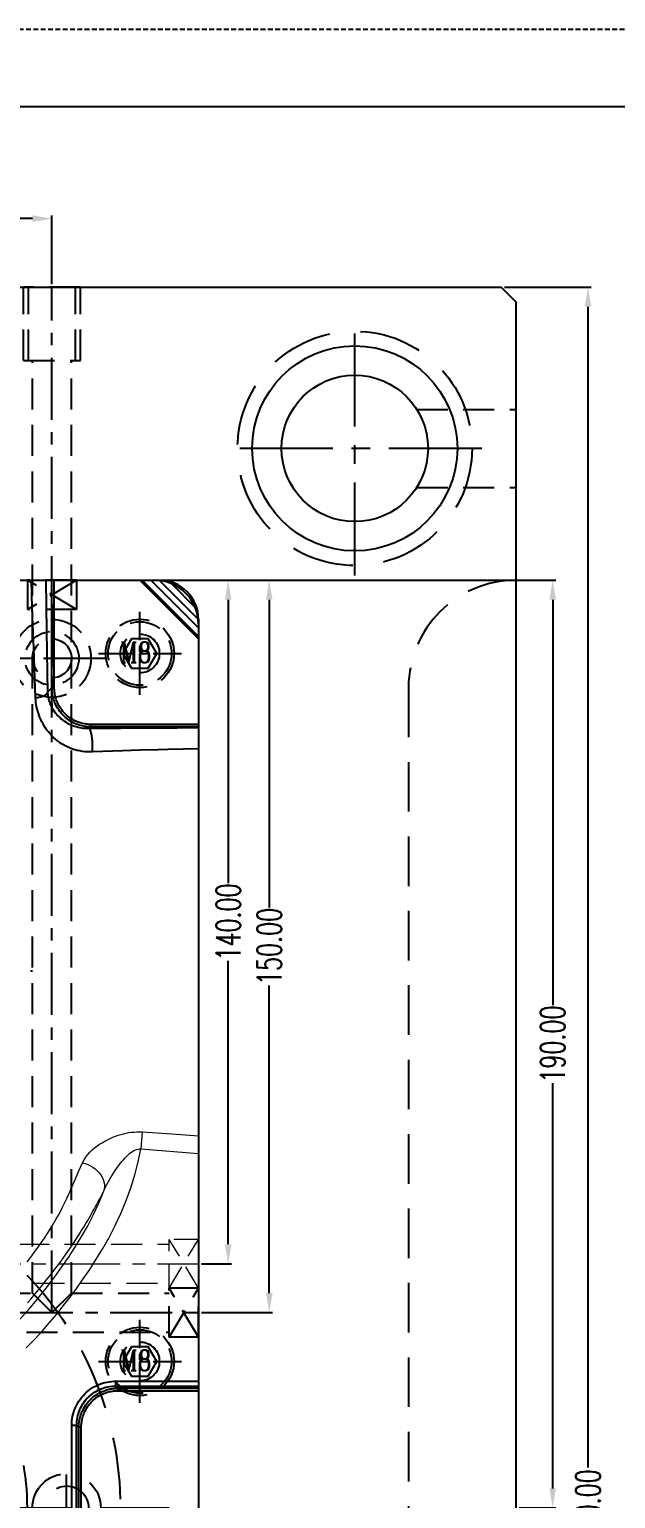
# Model space of a CAD drawing. Header units: inches. Extents: x 143011 to 144494, y -46023 to -44974.
# Drawn here: x 144206 to 144326.1, y -45274.5 to -44973.6 of the extents above; entities that cross this region are included whole.
import ezdxf

# ---------------------------------------------------------------- set-up
doc = ezdxf.new("R2010")
doc.units = ezdxf.units.IN
doc.header["$LTSCALE"] = 2
doc.header["$MEASUREMENT"] = 0
doc.header["$PDMODE"] = 3
doc.header["$PDSIZE"] = 0.3125
for name, pattern in [('ACAD_ISO08W100', [36, 24, -3, 6, -3]), ('CENTER', [50.8, 31.75, -6.35, 6.35, -6.35]), ('CENTER2', [1.125, 0.75, -0.125, 0.125, -0.125]), ('DASHED', [0.75, 0.5, -0.25]), ('HIDDEN', [9.525, 6.35, -3.175])]:
    doc.linetypes.add(name, pattern=pattern)
doc.layers.get('0').update_dxf_attribs({"linetype": 'CONTINUOUS'})
doc.layers.get('Defpoints').update_dxf_attribs({"linetype": 'CONTINUOUS'})
for name, color, linetype in [('A', 7, 'CONTINUOUS'), ('CAV-COR', 1, 'CONTINUOUS'), ('cen', 1, 'CENTER'), ('CL', 1, 'ACAD_ISO08W100'), ('DEFAULT_1', 7, 'CENTER'), ('hidden', 4, 'HIDDEN'), ('JIZUI', 7, 'CONTINUOUS'), ('SCREW', 52, 'HIDDEN'), ('wr2', 41, 'DASHED')]:
    doc.layers.add(name, color=color, linetype=linetype)
for name, color, linetype, lineweight in [('dim', 3, 'CONTINUOUS', 15), ('PRODUCT', 1, 'CONTINUOUS', 15), ('WR', 122, 'HIDDEN', 18), ('枕位', 75, 'CONTINUOUS', 15)]:
    doc.layers.add(name, color=color, linetype=linetype, lineweight=lineweight)
doc.styles.add('ROMANC', font='romanc', dxfattribs={"width": 0.6, "height": 1})
doc.styles.get("Standard").update_dxf_attribs({"font": 'txt.shx', "width": 0.67})
doc.dimstyles.new('2.00', dxfattribs={"dimtxt": 5, "dimasz": 4, "dimexe": 0.666, "dimexo": 0.626, "dimgap": 1, "dimtad": 0, "dimzin": 0, "dimdsep": 46, "dimtxsty": 'Standard', "dimcen": 0.09, "dimclrd": 3, "dimclre": 3, "dimclrt": 7, "dimazin": 0, "dimtfac": 1, "dimtofl": 0, "dimtmove": 0, "dimatfit": 0, "dimfxl": 0, "dimtolj": 1, "dimtzin": 0, "dimarcsym": 0})

# ---------------------------------------------------------------- blocks, each defined once
blk = doc.blocks.new('*D34466')
at = {"layer": 'Defpoints', "color": 0}
for p in [(144223.66, -45086.42), (144313.18, -45086.42), (144305.66, -45276.42)]:
    blk.add_point(p, dxfattribs=at)
at = {"layer": 'dim', "color": 3, "linetype": 'ByBlock', "lineweight": -2}
for p, q in [((144224.29, -45086.42), (144313.85, -45086.42)), ((144313.18, -45090.42), (144313.18, -45173.44)), ((144313.18, -45272.42), (144313.18, -45189.4)), ((144306.29, -45276.42), (144313.85, -45276.42))]:
    blk.add_line(p, q, dxfattribs=at)
at = {"layer": 'dim', "color": 3, "linetype": 'ByBlock'}
for points in [[(144313.85, -45090.42), (144312.52, -45090.42), (144313.18, -45086.42)], [(144312.52, -45272.42), (144313.85, -45272.42), (144313.18, -45276.42)]]:
    blk.add_solid(points, dxfattribs=at)
at = {"layer": 'dim', "color": 7, "linetype": 'ByBlock', "insert": (144313.18, -45181.42), "char_height": 5, "attachment_point": 5, "rotation": 90}
blk.add_mtext('\\A1;190.00', dxfattribs=at)
blk = doc.blocks.new('*D34467')
at = {"layer": 'Defpoints', "color": 0}
for p in [(144302.66, -45026.42), (144320.41, -45026.42), (144302.66, -45526.42)]:
    blk.add_point(p, dxfattribs=at)
at = {"layer": 'dim', "color": 3, "linetype": 'ByBlock', "lineweight": -2}
for p, q in [((144303.29, -45026.42), (144321.07, -45026.42)), ((144320.41, -45030.42), (144320.41, -45268.16)), ((144320.41, -45522.42), (144320.41, -45284.68)), ((144303.29, -45526.42), (144321.07, -45526.42))]:
    blk.add_line(p, q, dxfattribs=at)
at = {"layer": 'dim', "color": 3, "linetype": 'ByBlock'}
for points in [[(144321.07, -45030.42), (144319.74, -45030.42), (144320.41, -45026.42)], [(144319.74, -45522.42), (144321.07, -45522.42), (144320.41, -45526.42)]]:
    blk.add_solid(points, dxfattribs=at)
at = {"layer": 'dim', "color": 7, "linetype": 'ByBlock', "insert": (144320.41, -45276.42), "char_height": 5, "attachment_point": 5, "rotation": 90}
blk.add_mtext('\\A1;500.00', dxfattribs=at)
blk = doc.blocks.new('20160719.171012')
at = {"linetype": 'HIDDEN'}
for centre, radius in [((0, -1.6), 69), ((0, 56.4), 7), ((0, 56.4), 4.5), ((0, -1.6), 49.9), ((0, -1.6), 47), ((0, -1.6), 39), ((0, -1.6), 13.44), ((-58, -1.6), 7), ((58, -1.6), 7), ((-58, -1.6), 4.5), ((58, -1.6), 4.5), ((0, -59.6), 7), ((0, -59.6), 4.5)]:
    blk.add_circle(centre, radius, dxfattribs=at)
at = {"layer": 'CL', "linetype": 'ACAD_ISO08W100'}
for p, q in [((0, -80.6), (0, 77.4)), ((-79, -1.6), (79, -1.6))]:
    blk.add_line(p, q, dxfattribs=at)
at = {"layer": 'JIZUI', "linetype": 'CENTER2', "ltscale": 10}
for p, q in [((-9.13, 56.4), (8.91, 56.4)), ((-58, -9.76), (-58, 6.1)), ((58, -9.76), (58, 6.1)), ((-9.13, -59.6), (8.91, -59.6))]:
    blk.add_line(p, q, dxfattribs=at)
at = {"layer": 'JIZUI'}
for radius in [8, 1.6]:
    blk.add_circle((0, -1.6), radius, dxfattribs=at)
blk = doc.blocks.new('20160804.135220')
at = {"layer": 'SCREW', "linetype": 'CENTER2', "ltscale": 5}
for p, q in [((0, -8.5), (0, 8.5)), ((-8.5, 0), (8.5, 0))]:
    blk.add_line(p, q, dxfattribs=at)
at = {"layer": 'SCREW'}
blk.add_lwpolyline([(-1.73, 3), (-3.46, 0), (-1.73, -3), (1.73, -3), (3.46, 0), (1.73, 3)], close=True, dxfattribs=at)
at = {"layer": 'SCREW', "ltscale": 0.5}
for radius in [7, 6.5, 4]:
    blk.add_circle((0, 0), radius, dxfattribs=at)
at = {"layer": 'dim', "style": 'ROMANC', "width": 0.8}
blk.add_text('M8', height=4.186, dxfattribs=at).set_placement((-4.07, -1.86))
blk = doc.blocks.new('*D37709')
at = {"layer": 'Defpoints', "color": 0}
for p in [(144210.66, -45012.36), (144155.66, -45025.79), (144210.66, -45026.42)]:
    blk.add_point(p, dxfattribs=at)
at = {"layer": 'dim', "color": 3, "linetype": 'ByBlock', "lineweight": -2}
for p, q in [((144155.66, -45025.17), (144155.66, -45011.69)), ((144159.66, -45012.36), (144176.02, -45012.36)), ((144206.66, -45012.36), (144190.3, -45012.36)), ((144210.66, -45025.79), (144210.66, -45011.69))]:
    blk.add_line(p, q, dxfattribs=at)
at = {"layer": 'dim', "color": 3, "linetype": 'ByBlock'}
for points in [[(144159.66, -45011.69), (144159.66, -45013.02), (144155.66, -45012.36)], [(144206.66, -45013.02), (144206.66, -45011.69), (144210.66, -45012.36)]]:
    blk.add_solid(points, dxfattribs=at)
at = {"layer": 'dim', "color": 7, "linetype": 'ByBlock', "insert": (144183.16, -45012.36), "char_height": 5, "attachment_point": 5}
blk.add_mtext('\\A1;55.00', dxfattribs=at)
blk = doc.blocks.new('*D37710')
at = {"layer": 'Defpoints', "color": 0}
for p in [(144228.66, -45086.42), (144240.66, -45226.42), (144246.75, -45226.42)]:
    blk.add_point(p, dxfattribs=at)
at = {"layer": 'dim', "color": 3, "linetype": 'ByBlock', "lineweight": -2}
for p, q in [((144229.29, -45086.42), (144247.41, -45086.42)), ((144246.75, -45090.42), (144246.75, -45148.44)), ((144246.75, -45222.42), (144246.75, -45164.4)), ((144241.29, -45226.42), (144247.41, -45226.42))]:
    blk.add_line(p, q, dxfattribs=at)
at = {"layer": 'dim', "color": 3, "linetype": 'ByBlock'}
for points in [[(144247.41, -45090.42), (144246.08, -45090.42), (144246.75, -45086.42)], [(144246.08, -45222.42), (144247.41, -45222.42), (144246.75, -45226.42)]]:
    blk.add_solid(points, dxfattribs=at)
at = {"layer": 'dim', "color": 7, "linetype": 'ByBlock', "insert": (144246.75, -45156.42), "char_height": 5, "attachment_point": 5, "rotation": 90}
blk.add_mtext('\\A1;140.00', dxfattribs=at)
blk = doc.blocks.new('*D37717')
at = {"layer": 'Defpoints', "color": 0}
for p in [(144228.66, -45086.42), (144240.66, -45236.42), (144255.15, -45236.42)]:
    blk.add_point(p, dxfattribs=at)
at = {"layer": 'dim', "color": 3, "linetype": 'ByBlock', "lineweight": -2}
for p, q in [((144229.29, -45086.42), (144255.82, -45086.42)), ((144255.15, -45090.42), (144255.15, -45153.44)), ((144255.15, -45232.42), (144255.15, -45169.4)), ((144241.29, -45236.42), (144255.82, -45236.42))]:
    blk.add_line(p, q, dxfattribs=at)
at = {"layer": 'dim', "color": 3, "linetype": 'ByBlock'}
for points in [[(144255.82, -45090.42), (144254.49, -45090.42), (144255.15, -45086.42)], [(144254.49, -45232.42), (144255.82, -45232.42), (144255.15, -45236.42)]]:
    blk.add_solid(points, dxfattribs=at)
at = {"layer": 'dim', "color": 7, "linetype": 'ByBlock', "insert": (144255.15, -45161.42), "char_height": 5, "attachment_point": 5, "rotation": 90}
blk.add_mtext('\\A1;150.00', dxfattribs=at)
blk = doc.blocks.new('20160901.140447')
at = {"layer": 'wr2', "linetype": 'CENTER', "ltscale": 0.2}
for p, q in [((0, -11), (0, 11)), ((-11, 0), (11, 0))]:
    blk.add_line(p, q, dxfattribs=at)
at = {"layer": 'wr2', "linetype": 'HIDDEN', "ltscale": 0.5}
for radius in [8, 5.5, 4]:
    blk.add_circle((0, 0), radius, dxfattribs=at)
blk = doc.blocks.new('20160901.140739')
at = {"layer": 'wr2', "linetype": 'HIDDEN', "ltscale": 0.5}
for p, q in [((-39.79, 7.56), (-45.79, -2.44)), ((-45.79, 7.56), (-39.79, -2.44)), ((-45.79, 7.56), (-39.79, 7.56)), ((-45.79, 7.56), (-45.79, -2.44)), ((-39.79, 7.56), (-39.79, -2.44)), ((94.21, 6.56), (-39.79, 6.56)), ((95.64, 3.99), (94.21, 6.56)), ((95.64, 3.99), (90.21, -1.44)), ((98.21, 2.56), (95.64, 3.99)), ((98.21, 2.56), (94.21, 2.56)), ((98.21, 2.56), (98.21, -192.44)), ((-45.79, -2.44), (-39.79, -2.44)), ((-19.79, -1.44), (-39.79, -1.44)), ((-19.79, -1.44), (-19.79, -192.44)), ((-11.79, -1.44), (-11.79, -192.44)), ((90.21, -1.44), (-11.79, -1.44)), ((90.21, -1.44), (90.21, -192.44)), ((-20.79, -141.44), (-10.79, -141.44)), ((-20.79, -141.44), (-10.79, -147.44)), ((-20.79, -147.44), (-10.79, -141.44)), ((-20.79, -147.44), (-20.79, -141.44)), ((-10.79, -147.44), (-10.79, -141.44)), ((89.21, -141.44), (99.21, -141.44)), ((89.21, -141.44), (99.21, -147.44)), ((89.21, -147.44), (99.21, -141.44)), ((89.21, -147.44), (89.21, -141.44)), ((99.21, -147.44), (99.21, -141.44)), ((-20.79, -147.44), (-10.79, -147.44)), ((89.21, -147.44), (99.21, -147.44)), ((-21.62, -192.44), (-21.62, -207.44)), ((-9.96, -192.44), (-21.62, -192.44)), ((-20.62, -192.44), (-20.62, -207.44)), ((-10.96, -192.44), (-10.96, -207.44)), ((-9.96, -192.44), (-9.96, -207.44)), ((88.38, -192.44), (88.38, -207.44)), ((100.04, -192.44), (88.38, -192.44)), ((89.38, -192.44), (89.38, -207.44)), ((99.04, -192.44), (99.04, -207.44)), ((100.04, -192.44), (100.04, -207.44)), ((-21.62, -207.44), (-9.96, -207.44)), ((88.38, -207.44), (100.04, -207.44))]:
    blk.add_line(p, q, dxfattribs=at)
at = {"layer": 'wr2', "linetype": 'HIDDEN'}
for p, q in [((94.21, 2.56), (94.21, 6.56)), ((-15.79, 2.56), (-19.79, -1.44)), ((-15.79, 2.56), (-11.79, -1.44))]:
    blk.add_line(p, q, dxfattribs=at)
at = {"layer": 'wr2', "linetype": 'CENTER', "ltscale": 0.2}
for p, q in [((94.21, 2.56), (-45.79, 2.56)), ((-15.79, 2.56), (-15.79, -207.44)), ((94.21, 2.56), (94.21, -207.44))]:
    blk.add_line(p, q, dxfattribs=at)
at = {"layer": 'wr2', "linetype": 'ByBlock'}
for p in [(-15.79, -131.44), (94.21, -131.44)]:
    blk.add_blockref('20160901.140447', p, dxfattribs=at)
blk = doc.blocks.new('20160525.184840')
at = {"layer": 'WR', "linetype": 'CENTER', "ltscale": 0.3}
for p, q in [((0, -11), (0, 11)), ((11, 0), (-11, 0))]:
    blk.add_line(p, q, dxfattribs=at)
at = {"layer": 'WR', "linetype": 'HIDDEN', "ltscale": 0.8}
for radius in [8, 5.5, 4]:
    blk.add_circle((0, 0), radius, dxfattribs=at)
blk = doc.blocks.new('20160901.141157')
at = {"layer": 'WR', "linetype": 'HIDDEN', "ltscale": 0.4}
for p, q in [((-104, 205), (-110, 195)), ((-110, 205), (-104, 195)), ((-110, 205), (-104, 205)), ((-110, 205), (-110, 195)), ((-104, 205), (-104, 195)), ((0, 200), (0, 204)), ((1.43, 201.43), (-4, 196)), ((4, 200), (0, 200)), ((-4, 196), (-46, 196)), ((-110, 195), (-104, 195)), ((-55, 66), (-45, 66)), ((-55, 66), (-45, 60)), ((-55, 60), (-45, 66)), ((-55, 60), (-55, 66)), ((-45, 60), (-45, 66)), ((-5, 66), (5, 66)), ((-5, 66), (5, 60)), ((-5, 60), (5, 66)), ((-5, 60), (-5, 66)), ((5, 60), (5, 66)), ((-55, 60), (-45, 60)), ((-5, 60), (5, 60)), ((-55.83, 15), (-55.83, 0)), ((-44.17, 15), (-55.83, 15)), ((-54.83, 15), (-54.83, 0)), ((-45.17, 15), (-45.17, 0)), ((-44.17, 15), (-44.17, 0)), ((-5.83, 15), (-5.83, 0)), ((5.83, 15), (-5.83, 15)), ((-4.83, 15), (-4.83, 0)), ((4.83, 15), (4.83, 0)), ((5.83, 15), (5.83, 0)), ((-55.83, 0), (-44.17, 0)), ((-5.83, 0), (5.83, 0))]:
    blk.add_line(p, q, dxfattribs=at)
at = {"layer": 'WR', "linetype": 'HIDDEN', "ltscale": 0.5}
for p, q in [((0, 204), (-104, 204)), ((1.43, 201.43), (0, 204)), ((-50, 200), (-54, 196)), ((-50, 200), (-46, 196)), ((4, 200), (1.43, 201.43)), ((4, 200), (4, 15)), ((-54, 196), (-104, 196)), ((-54, 196), (-54, 15)), ((-46, 196), (-46, 15)), ((-4, 196), (-4, 15))]:
    blk.add_line(p, q, dxfattribs=at)
at = {"layer": 'WR', "linetype": 'CENTER', "ltscale": 0.2}
for p, q in [((0, 200), (-110, 200)), ((-50, 200), (-50, 0)), ((0, 200), (0, 0))]:
    blk.add_line(p, q, dxfattribs=at)
at = {"layer": 'PRODUCT', "linetype": 'Continuous', "ltscale": 0.3, "xscale": -1}
for p in [(-50, 76), (0, 76)]:
    blk.add_blockref('20160525.184840', p, dxfattribs=at)

msp = doc.modelspace()

# ---------------------------------------------------------------- hatches: boundary and pattern name
at = {"layer": 'CAV-COR'}
h = msp.add_hatch(dxfattribs=at)
h.set_pattern_fill('ANSI31', color=256, scale=10, style=0)
h.set_pattern_definition([(315, (81321.9297, -48719.7515), (-0.883883476, -0.883883476), [])])
h.paths.add_polyline_path([(144240.661, -45095.419, 0.4142136), (144231.661, -45086.419), (144228.661, -45086.419), (144240.661, -45098.419)])

# ---------------------------------------------------------------- linework, layer by layer
for p, q in [((144008.661, -45026.419), (144302.661, -45026.419)), ((144302.661, -45026.419), (144305.661, -45029.419)), ((144305.661, -45029.419), (144305.661, -45523.419))]:
    msp.add_line(p, q)
at = {"color": 8, "linetype": 'HIDDEN', "ltscale": 0.5}
for p, q in [((144285.35, -45051.419), (144305.661, -45051.419)), ((144285.35, -45067.419), (144305.661, -45067.419))]:
    msp.add_line(p, q, dxfattribs=at)
at = {"color": 8, "linetype": 'HIDDEN', "ltscale": 0.8}
msp.add_line((144283.661, -45108.419), (144283.661, -45444.419), dxfattribs=at)
for radius in [21, 15]:
    msp.add_circle((144272.661, -45059.419), radius)
msp.add_arc((144305.661, -45108.419), 22, 90, 180, dxfattribs=at)
at = {"layer": 'A', "linetype": 'DASHED'}
msp.add_line((144494.356, -44973.601), (143010.961, -44973.601), dxfattribs=at)
at = {"layer": 'A'}
msp.add_line((144478.511, -44989.446), (143026.806, -44989.446), dxfattribs=at)
at = {"layer": 'CAV-COR', "linetype": 'ByBlock'}
for p, q in [((144078.661, -45086.419), (144232.661, -45086.419)), ((144206.634, -45092.076), (144206.456, -45086.419)), ((144209.534, -45091.785), (144209.472, -45086.419)), ((144210.636, -45108.455), (144210.636, -45086.419)), ((144211.136, -45108.455), (144211.136, -45086.419)), ((144206.753, -45095.538), (144206.634, -45092.076)), ((144209.599, -45096.642), (144209.534, -45091.785)), ((144240.661, -45094.419), (144240.661, -45276.419)), ((144206.928, -45100.365), (144206.753, -45095.538)), ((144209.668, -45101.109), (144209.599, -45096.642)), ((144207.316, -45110.491), (144206.928, -45100.365)), ((144209.741, -45105.295), (144209.668, -45101.109)), ((144209.819, -45109.272), (144209.741, -45105.295)), ((144210.636, -45108.455), (144209.819, -45109.272)), ((144211.136, -45108.455), (144210.636, -45108.455)), ((144218.625, -45116.444), (144218.248, -45116.822)), ((144224.746, -45116.76), (144218.248, -45116.822)), ((144218.625, -45115.945), (144218.625, -45116.444)), ((144240.661, -45115.945), (144218.625, -45115.945)), ((144240.661, -45116.444), (144218.625, -45116.444)), ((144236.329, -45116.686), (144224.746, -45116.76)), ((144240.661, -45116.664), (144236.329, -45116.686)), ((144225.177, -45121.354), (144218.942, -45121.589)), ((144228.667, -45121.237), (144225.177, -45121.354)), ((144240.661, -45120.958), (144234.38, -45121.073)), ((144223.7, -45250.47), (144223.7, -45251.469)), ((144223.7, -45250.47), (144240.661, -45250.47)), ((144224.149, -45251.918), (144223.7, -45251.469)), ((144223.7, -45251.469), (144240.661, -45251.469)), ((144224.149, -45252.418), (144224.149, -45251.918)), ((144224.149, -45251.918), (144240.661, -45251.918)), ((144224.149, -45252.418), (144240.661, -45252.418)), ((144214.712, -45276.419), (144214.712, -45259.458)), ((144214.712, -45259.458), (144215.711, -45259.458)), ((144215.711, -45276.419), (144215.711, -45259.458)), ((144216.16, -45259.907), (144215.711, -45259.458)), ((144216.16, -45276.419), (144216.16, -45259.907)), ((144216.66, -45259.907), (144216.16, -45259.907)), ((144216.66, -45276.419), (144216.66, -45259.907))]:
    msp.add_line(p, q, dxfattribs=at)
at = {"layer": 'CAV-COR', "linetype": 'ByBlock', "ltscale": 0.3}
msp.add_line((144228.661, -45086.419), (144240.661, -45098.419), dxfattribs=at)
at = {"layer": 'CAV-COR', "linetype": 'ByBlock'}
for points in [[(144207.316, -45110.491), (144207.544, -45110.459), (144207.766, -45110.421), (144207.981, -45110.378), (144208.188, -45110.33), (144208.387, -45110.277), (144208.576, -45110.219), (144208.754, -45110.157), (144208.921, -45110.09), (144209.075, -45110.02), (144209.217, -45109.946), (144209.345, -45109.869), (144209.459, -45109.789), (144209.558, -45109.706), (144209.642, -45109.622), (144209.711, -45109.536), (144209.763, -45109.449), (144209.799, -45109.361), (144209.819, -45109.272)], [(144218.248, -45116.822), (144217.864, -45116.82), (144217.483, -45116.801), (144217.105, -45116.766), (144216.732, -45116.714), (144216.364, -45116.648), (144216, -45116.565), (144215.642, -45116.468), (144215.29, -45116.357), (144214.944, -45116.23), (144214.604, -45116.09), (144214.27, -45115.935), (144213.943, -45115.766), (144213.624, -45115.583), (144213.313, -45115.386), (144213.012, -45115.177), (144212.721, -45114.955), (144212.442, -45114.722), (144212.175, -45114.478), (144211.92, -45114.223), (144211.678, -45113.959), (144211.452, -45113.688), (144211.242, -45113.412), (144211.048, -45113.131), (144210.868, -45112.846), (144210.705, -45112.558), (144210.556, -45112.268), (144210.421, -45111.975), (144210.301, -45111.681), (144210.195, -45111.385), (144210.102, -45111.087), (144210.023, -45110.788), (144209.957, -45110.488), (144209.903, -45110.186), (144209.862, -45109.882), (144209.834, -45109.577), (144209.819, -45109.272)], [(144218.625, -45116.444), (144218.399, -45116.441), (144218.163, -45116.43), (144217.918, -45116.412), (144217.664, -45116.386), (144217.401, -45116.349), (144217.129, -45116.303), (144216.849, -45116.244), (144216.56, -45116.172), (144216.263, -45116.087), (144215.959, -45115.986), (144215.65, -45115.869), (144215.334, -45115.735), (144215.014, -45115.582), (144214.691, -45115.409), (144214.366, -45115.215), (144214.04, -45114.998), (144213.716, -45114.759), (144213.4, -45114.5), (144213.093, -45114.22), (144212.797, -45113.921), (144212.522, -45113.612), (144212.269, -45113.295), (144212.035, -45112.972), (144211.824, -45112.648), (144211.636, -45112.327), (144211.469, -45112.007), (144211.321, -45111.692), (144211.191, -45111.381), (144211.078, -45111.076), (144210.981, -45110.777), (144210.898, -45110.485), (144210.829, -45110.201), (144210.773, -45109.925), (144210.727, -45109.657), (144210.692, -45109.399), (144210.667, -45109.149), (144210.649, -45108.908), (144210.639, -45108.677), (144210.636, -45108.455)], [(144218.625, -45115.945), (144218.413, -45115.943), (144218.192, -45115.933), (144217.962, -45115.915), (144217.724, -45115.89), (144217.478, -45115.857), (144217.223, -45115.812), (144216.96, -45115.757), (144216.688, -45115.691), (144216.411, -45115.61), (144216.126, -45115.516), (144215.835, -45115.407), (144215.54, -45115.281), (144215.24, -45115.137), (144214.936, -45114.975), (144214.632, -45114.793), (144214.327, -45114.589), (144214.022, -45114.365), (144213.727, -45114.123), (144213.44, -45113.86), (144213.162, -45113.579), (144212.903, -45113.29), (144212.666, -45112.994), (144212.447, -45112.69), (144212.249, -45112.386), (144212.072, -45112.085), (144211.916, -45111.785), (144211.777, -45111.489), (144211.655, -45111.198), (144211.55, -45110.911), (144211.458, -45110.631), (144211.38, -45110.358), (144211.317, -45110.091), (144211.263, -45109.833), (144211.22, -45109.582), (144211.188, -45109.34), (144211.164, -45109.106), (144211.147, -45108.88), (144211.137, -45108.663), (144211.136, -45108.455)], [(144218.942, -45121.589), (144218.41, -45121.598), (144217.884, -45121.581), (144217.366, -45121.541), (144216.854, -45121.478), (144216.349, -45121.391), (144215.852, -45121.282), (144215.363, -45121.15), (144214.883, -45120.996), (144214.412, -45120.82), (144213.949, -45120.621), (144213.494, -45120.401), (144213.05, -45120.159), (144212.616, -45119.895), (144212.192, -45119.608), (144211.782, -45119.303), (144211.386, -45118.978), (144211.002, -45118.633), (144210.636, -45118.272), (144210.286, -45117.895), (144209.953, -45117.5), (144209.64, -45117.097), (144209.348, -45116.686), (144209.077, -45116.264), (144208.827, -45115.838), (144208.597, -45115.408), (144208.387, -45114.972), (144208.196, -45114.533), (144208.025, -45114.092), (144207.873, -45113.647), (144207.739, -45113.202), (144207.624, -45112.754), (144207.527, -45112.305), (144207.448, -45111.854), (144207.386, -45111.402), (144207.342, -45110.948), (144207.316, -45110.491)], [(144218.942, -45121.589), (144218.956, -45121.358), (144218.967, -45121.121), (144218.975, -45120.881), (144218.979, -45120.638), (144218.979, -45120.393), (144218.976, -45120.148), (144218.969, -45119.904), (144218.958, -45119.661), (144218.944, -45119.422), (144218.927, -45119.188), (144218.906, -45118.958), (144218.883, -45118.736), (144218.856, -45118.521), (144218.826, -45118.315), (144218.793, -45118.119), (144218.757, -45117.934), (144218.719, -45117.76), (144218.679, -45117.599), (144218.637, -45117.452), (144218.592, -45117.318), (144218.546, -45117.199), (144218.499, -45117.095), (144218.45, -45117.008), (144218.4, -45116.936), (144218.35, -45116.881), (144218.299, -45116.843), (144218.248, -45116.822)], [(144234.38, -45121.073), (144232.412, -45121.121), (144228.667, -45121.237)], [(144214.712, -45259.458), (144214.721, -45259.021), (144214.753, -45258.58), (144214.81, -45258.133), (144214.891, -45257.679), (144214.995, -45257.219), (144215.125, -45256.764), (144215.281, -45256.311), (144215.462, -45255.863), (144215.666, -45255.425), (144215.895, -45254.999), (144216.147, -45254.584), (144216.418, -45254.186), (144216.709, -45253.806), (144217.019, -45253.442), (144217.348, -45253.096), (144217.694, -45252.768), (144218.059, -45252.458), (144218.44, -45252.168), (144218.839, -45251.896), (144219.255, -45251.645), (144219.681, -45251.417), (144220.119, -45251.213), (144220.567, -45251.033), (144221.019, -45250.878), (144221.473, -45250.75), (144221.931, -45250.646), (144222.383, -45250.567), (144222.828, -45250.511), (144223.266, -45250.478), (144223.7, -45250.47)], [(144215.711, -45259.458), (144215.72, -45259.07), (144215.749, -45258.677), (144215.798, -45258.278), (144215.869, -45257.873), (144215.962, -45257.466), (144216.077, -45257.06), (144216.215, -45256.658), (144216.376, -45256.26), (144216.559, -45255.871), (144216.762, -45255.492), (144216.985, -45255.124), (144217.227, -45254.77), (144217.486, -45254.432), (144217.761, -45254.109), (144218.053, -45253.802), (144218.361, -45253.51), (144218.684, -45253.235), (144219.023, -45252.977), (144219.378, -45252.735), (144219.746, -45252.512), (144220.126, -45252.31), (144220.515, -45252.129), (144220.913, -45251.969), (144221.315, -45251.831), (144221.719, -45251.717), (144222.125, -45251.624), (144222.528, -45251.555), (144222.924, -45251.506), (144223.315, -45251.478), (144223.7, -45251.469)], [(144216.16, -45259.907), (144216.164, -45259.681), (144216.174, -45259.445), (144216.192, -45259.199), (144216.219, -45258.945), (144216.255, -45258.682), (144216.302, -45258.41), (144216.361, -45258.129), (144216.432, -45257.841), (144216.518, -45257.544), (144216.618, -45257.24), (144216.735, -45256.931), (144216.87, -45256.615), (144217.023, -45256.295), (144217.196, -45255.972), (144217.39, -45255.647), (144217.607, -45255.321), (144217.846, -45254.997), (144218.105, -45254.681), (144218.385, -45254.374), (144218.684, -45254.079), (144218.993, -45253.804), (144219.309, -45253.55), (144219.632, -45253.317), (144219.957, -45253.106), (144220.278, -45252.918), (144220.597, -45252.751), (144220.913, -45252.603), (144221.224, -45252.473), (144221.529, -45252.36), (144221.828, -45252.263), (144222.12, -45252.18), (144222.404, -45252.111), (144222.68, -45252.055), (144222.947, -45252.009), (144223.205, -45251.974), (144223.455, -45251.949), (144223.696, -45251.931), (144223.927, -45251.921), (144224.149, -45251.918)], [(144216.66, -45259.907), (144216.661, -45259.695), (144216.671, -45259.473), (144216.689, -45259.244), (144216.714, -45259.006), (144216.748, -45258.759), (144216.792, -45258.504), (144216.847, -45258.241), (144216.914, -45257.969), (144216.994, -45257.692), (144217.089, -45257.407), (144217.198, -45257.116), (144217.324, -45256.821), (144217.468, -45256.521), (144217.63, -45256.217), (144217.812, -45255.913), (144218.016, -45255.608), (144218.24, -45255.303), (144218.482, -45255.008), (144218.745, -45254.721), (144219.026, -45254.443), (144219.315, -45254.185), (144219.611, -45253.947), (144219.915, -45253.729), (144220.218, -45253.53), (144220.519, -45253.354), (144220.819, -45253.198), (144221.115, -45253.059), (144221.406, -45252.936), (144221.693, -45252.831), (144221.973, -45252.74), (144222.246, -45252.662), (144222.513, -45252.598), (144222.772, -45252.545), (144223.022, -45252.502), (144223.265, -45252.47), (144223.499, -45252.446), (144223.724, -45252.428), (144223.941, -45252.419), (144224.149, -45252.418)]]:
    msp.add_lwpolyline(points, dxfattribs=at)
for centre, radius in [((144231.661, -45095.419), 9), ((144232.661, -45094.419), 8)]:
    msp.add_arc(centre, radius, 0, 90, dxfattribs=at)
at = {"layer": 'cen', "linetype": 'CENTER', "ltscale": 0.3}
for p, q in [((144272.661, -45085.419), (144272.661, -45033.419)), ((144298.661, -45059.419), (144246.661, -45059.419))]:
    msp.add_line(p, q, dxfattribs=at)
at = {"layer": 'DEFAULT_1', "color": 2, "linetype": 'CENTER', "ltscale": 0.5}
msp.add_line((144104.64, -45166.419), (144206.683, -45166.419), dxfattribs=at)
at = {"layer": 'hidden'}
msp.add_circle((144272.661, -45059.419), 24, dxfattribs=at)
at = {"layer": '枕位', "linetype": 'ByBlock'}
for p, q in [((144229.117, -45199.421), (144228.838, -45202.854)), ((144229.117, -45199.421), (144235.205, -45199.825)), ((144235.205, -45199.825), (144240.661, -45200.201)), ((144216.186, -45207.346), (144216.917, -45205.732)), ((144228.838, -45202.854), (144240.661, -45203.81)), ((144215.199, -45209.599), (144215.454, -45209.007))]:
    msp.add_line(p, q, dxfattribs=at)
for points in [[(144216.917, -45205.732), (144217.236, -45205.124), (144217.592, -45204.561), (144217.984, -45204.04), (144218.415, -45203.558), (144218.878, -45203.112), (144219.362, -45202.694), (144219.865, -45202.306), (144220.388, -45201.946), (144220.919, -45201.611), (144221.456, -45201.3), (144222.001, -45201.015), (144222.55, -45200.752), (144223.101, -45200.511), (144223.655, -45200.294), (144224.209, -45200.1), (144224.764, -45199.928), (144225.318, -45199.78), (144225.872, -45199.655), (144226.425, -45199.555), (144226.976, -45199.479), (144227.522, -45199.428), (144228.06, -45199.4), (144228.591, -45199.398), (144229.117, -45199.421)], [(144205.385, -45243.66), (144207.094, -45241.904), (144208.691, -45240.175), (144210.19, -45238.452), (144211.639, -45236.716), (144213.041, -45234.978), (144214.392, -45233.226), (144215.734, -45231.407), (144217.08, -45229.518), (144218.417, -45227.561), (144219.737, -45225.496), (144221.057, -45223.304), (144222.361, -45221.004), (144223.594, -45218.606), (144224.755, -45216.089), (144225.845, -45213.474), (144226.804, -45210.836), (144227.613, -45208.199), (144228.29, -45205.538), (144228.838, -45202.854)], [(144216.917, -45205.732), (144217.471, -45205.887), (144218.013, -45206.094), (144218.537, -45206.349), (144219.034, -45206.65), (144219.499, -45206.992), (144219.925, -45207.371), (144220.307, -45207.782), (144220.638, -45208.218), (144220.915, -45208.674), (144221.134, -45209.145), (144221.292, -45209.622), (144221.387, -45210.101), (144221.417, -45210.574), (144221.382, -45211.036), (144221.283, -45211.479)], [(144221.283, -45211.478), (144221.588, -45210.812), (144221.905, -45210.172), (144222.232, -45209.557), (144222.566, -45208.963), (144222.907, -45208.392), (144223.25, -45207.845), (144223.594, -45207.323), (144223.937, -45206.824), (144224.278, -45206.353), (144224.615, -45205.911), (144224.946, -45205.496), (144225.274, -45205.11), (144225.597, -45204.753), (144225.915, -45204.425), (144226.229, -45204.128), (144226.539, -45203.861), (144226.843, -45203.625), (144227.143, -45203.42), (144227.439, -45203.247), (144227.731, -45203.106), (144228.017, -45202.996), (144228.298, -45202.917), (144228.571, -45202.87), (144228.838, -45202.854)], [(144215.454, -45209.007), (144215.945, -45207.889), (144216.186, -45207.346)], [(144193.43, -45247.421), (144197.239, -45244.378), (144199.173, -45242.7), (144200.994, -45240.997), (144202.702, -45239.29), (144204.309, -45237.584), (144205.841, -45235.867), (144207.293, -45234.159), (144208.676, -45232.457), (144210.04, -45230.707), (144211.388, -45228.907), (144212.712, -45227.067), (144214.036, -45225.14), (144215.359, -45223.104), (144216.657, -45220.973), (144217.913, -45218.75), (144219.112, -45216.432), (144220.24, -45214.011), (144221.283, -45211.479)], [(144205.576, -45226.037), (144206.308, -45225.069), (144207.032, -45224.092), (144207.745, -45223.112), (144208.437, -45222.129), (144209.1, -45221.151), (144209.739, -45220.181), (144210.353, -45219.221), (144210.93, -45218.276), (144211.475, -45217.345), (144211.991, -45216.431), (144212.467, -45215.544), (144212.907, -45214.682), (144213.319, -45213.845), (144213.698, -45213.045), (144214.043, -45212.284), (144214.362, -45211.556), (144214.661, -45210.866), (144215.199, -45209.599)], [(144205.623, -45234.444), (144206.391, -45233.567), (144207.162, -45232.665), (144207.937, -45231.738), (144208.72, -45230.781), (144209.505, -45229.801), (144210.279, -45228.815), (144211.041, -45227.825), (144211.791, -45226.83), (144212.515, -45225.848), (144213.212, -45224.88), (144213.883, -45223.926), (144214.519, -45223), (144215.119, -45222.105), (144215.685, -45221.239), (144216.214, -45220.413), (144216.705, -45219.629), (144217.161, -45218.886), (144217.585, -45218.183), (144217.975, -45217.523), (144218.336, -45216.905), (144218.676, -45216.314), (144218.993, -45215.755), (144219.292, -45215.225), (144219.583, -45214.7), (144219.87, -45214.177), (144220.151, -45213.659), (144220.432, -45213.132), (144220.715, -45212.591), (144220.999, -45212.04), (144221.283, -45211.479)]]:
    msp.add_lwpolyline(points, dxfattribs=at)

# ---------------------------------------------------------------- block references
at = {"linetype": 'ByBlock'}
msp.add_blockref('20160719.171012', (144155.661, -45274.819), dxfattribs=at)
at = {"layer": 'SCREW', "linetype": 'ByBlock'}
for p in [(144228.661, -45101.419), (144228.661, -45246.419)]:
    msp.add_blockref('20160804.135220', p, dxfattribs=at)
at = {"layer": 'WR', "linetype": 'ByBlock', "rotation": 180}
msp.add_blockref('20160901.141157', (144130.661, -45026.419), dxfattribs=at)
at = {"layer": 'wr2', "linetype": 'ByBlock', "rotation": 180}
msp.add_blockref('20160901.140739', (144194.871, -45233.86), dxfattribs=at)

# ---------------------------------------------------------------- dimensions: what is measured, and where the dimension line sits
at = {"layer": 'dim', "linetype": 'ByBlock'}
for base, p1, p2, angle, picture, middle in [((144210.661, -45012.356), (144155.661, -45025.793), (144210.661, -45026.419), 180, '*D37709', (144183.161, -45012.356)), ((144320.408, -45026.419), (144302.661, -45526.419), (144302.661, -45026.419), 90, '*D34467', (144320.408, -45276.419)), ((144313.184, -45086.419), (144305.661, -45276.419), (144223.661, -45086.419), 90, '*D34466', (144313.184, -45181.419)), ((144246.746, -45226.419), (144228.661, -45086.419), (144240.661, -45226.419), 270, '*D37710', (144246.746, -45156.419)), ((144255.154, -45236.419), (144228.661, -45086.419), (144240.661, -45236.419), 270, '*D37717', (144255.154, -45161.419))]:
    dim = msp.add_linear_dim(base=base, p1=p1, p2=p2, angle=angle, dimstyle='2.00', dxfattribs=at)
    dim.commit()
    dim.dimension.update_dxf_attribs({"geometry": picture, "text_midpoint": middle})

doc.saveas('drawing.dxf')
